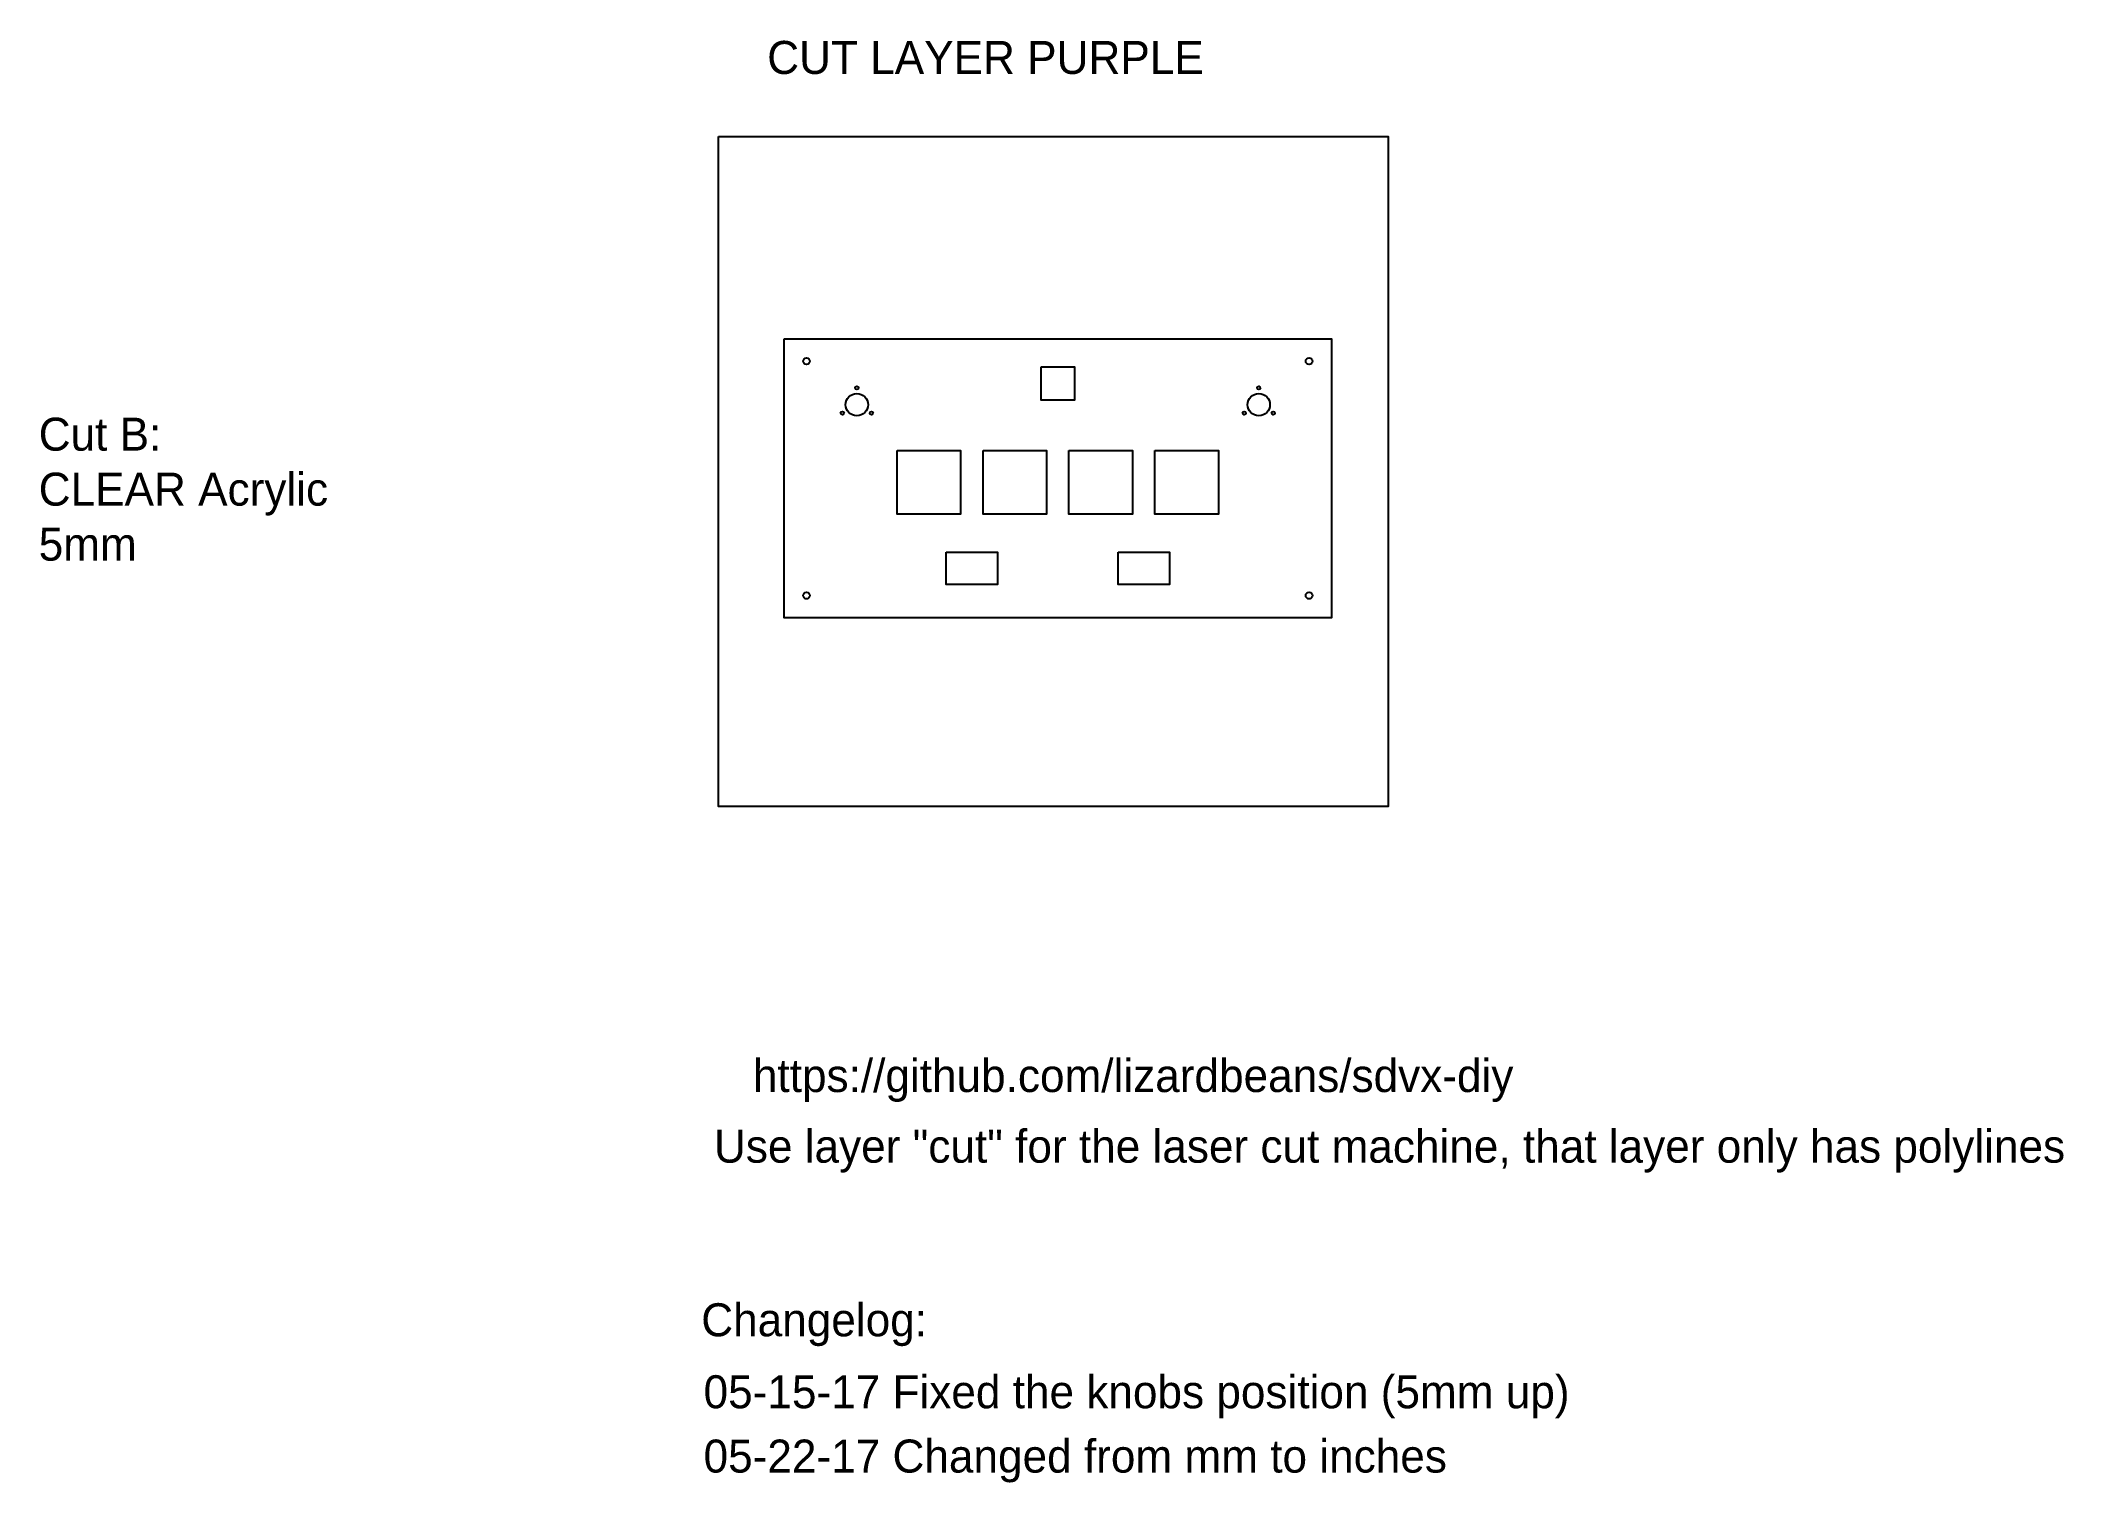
# Model space of a CAD drawing. Header units: millimetres. Extents: x 72.2 to 143.5, y -991.8 to -940.9.
import ezdxf

# ---------------------------------------------------------------- set-up
doc = ezdxf.new("R2010")
doc.units = ezdxf.units.MM
doc.layers.add('Corte B (5mm Acr. Transp.) Todo Junto', color=210, linetype='Continuous')
doc.layers.add('Texto', color=10, linetype='Continuous')

msp = doc.modelspace()

# ---------------------------------------------------------------- linework, layer by layer
at = {"layer": 'Corte B (5mm Acr. Transp.) Todo Junto'}
for points in [[(98.378, -951.427), (117.669, -951.427), (117.669, -961.269), (98.378, -961.269)], [(107.433, -952.411), (108.614, -952.411), (108.614, -953.592), (107.433, -953.592)], [(102.354, -955.363), (104.598, -955.363), (104.598, -957.608), (102.354, -957.608)], [(105.386, -955.363), (107.63, -955.363), (107.63, -957.608), (105.386, -957.608)], [(108.417, -955.363), (110.661, -955.363), (110.661, -957.608), (108.417, -957.608)], [(111.449, -955.363), (113.693, -955.363), (113.693, -957.608), (111.449, -957.608)], [(104.087, -958.946), (105.898, -958.946), (105.898, -960.088), (104.087, -960.088)], [(110.15, -958.946), (111.961, -958.946), (111.961, -960.088), (110.15, -960.088)]]:
    msp.add_lwpolyline(points, close=True, dxfattribs=at)
for centre, radius in [((99.165, -952.214), 0.118), ((116.882, -952.214), 0.118), ((100.937, -953.749), 0.394), ((100.937, -953.159), 0.0591), ((115.11, -953.749), 0.394), ((115.11, -953.159), 0.0591), ((100.426, -954.045), 0.0591), ((101.449, -954.045), 0.0591), ((114.599, -954.045), 0.0591), ((115.622, -954.045), 0.0591), ((99.165, -960.482), 0.118), ((116.882, -960.482), 0.118)]:
    msp.add_circle(centre, radius, dxfattribs=at)
at = {"layer": 'Texto'}
msp.add_lwpolyline([(96.055, -944.294), (119.677, -944.294), (119.677, -967.916), (96.055, -967.916)], close=True, dxfattribs=at)

# ---------------------------------------------------------------- texts
at = {"layer": 'Texto', "color": 10}
for s, height, p in [('CUT LAYER PURPLE', 1.16379, (97.777, -942.087)), ('Cut B:', 1.1638, (72.089, -955.371)), ('CLEAR Acrylic', 1.16379, (72.089, -957.31)), ('5mm', 1.1638, (72.089, -959.25)), ('https://github.com/lizardbeans/sdvx-diy', 1.16379, (97.273, -977.987)), ('Use layer "cut" for the laser cut machine, that layer only has polylines', 1.16379, (95.9, -980.478)), ('Changelog:', 1.1638, (95.451, -986.6)), ('05-15-17 Fixed the knobs position (5mm up)', 1.16379, (95.533, -989.138)), ('05-22-17 Changed from mm to inches ', 1.16379, (95.533, -991.406))]:
    msp.add_text(s, height=height, dxfattribs=at).set_placement(p)

doc.saveas('drawing.dxf')
